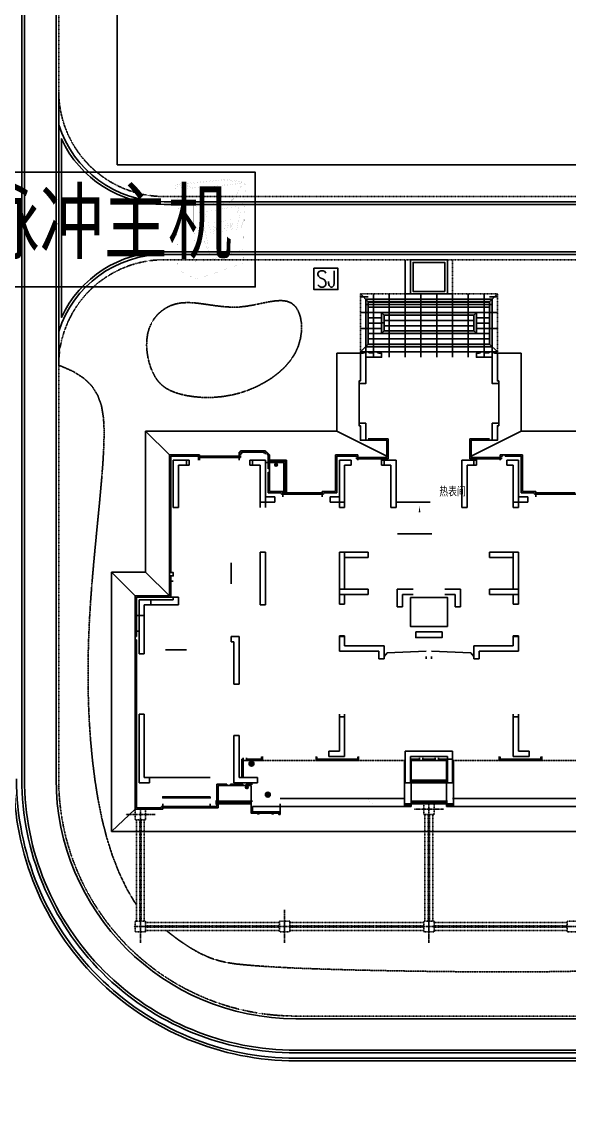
# Model space of a CAD drawing. Header units: millimetres. Extents: x -124346 to 101329, y -150859 to 114847.
# Drawn here: x -83946 to -63169, y -56495 to -15263 of the extents above; entities that cross this region are included whole.
import ezdxf

# ---------------------------------------------------------------- set-up
doc = ezdxf.new("R2010")
doc.units = ezdxf.units.MM
doc.linetypes.add('DASH', pattern=[0.35, 0.25, -0.1])
doc.linetypes.add('DOTE', pattern=[2.42, 2, -0.2, 0.02, -0.2])
for name, color, linetype in [('-2', 2, 'Continuous'), ('-4', 4, 'Continuous'), ('0-室外安防管网', 7, 'Continuous'), ('3', 3, 'Continuous'), ('arch', 251, 'Continuous'), ('arthtext', 7, 'Continuous'), ('cont', 8, 'DASH'), ('hatch', 251, 'Continuous'), ('la', 33, 'Continuous'), ('噢噢噢噢1', 1, 'Continuous'), ('室外安防管网', 7, 'Continuous'), ('电子围栏', 7, 'Continuous'), ('电子围栏HTL', 5, 'Continuous')]:
    doc.layers.add(name, color=color, linetype=linetype)
doc.styles.add('_TEL_DIM', font='SIMPLEX', dxfattribs={"width": 0.8, "height": 3.5, "bigfont": 'HZTXT'})
doc.styles.add('LU', font='tssdeng.shx', dxfattribs={"width": 0.8, "bigfont": 'tssdchn.shx'})
pattern_1 = [(127.5, (-59709134.44, -46142422.905), (-48.941323733, -1.600031296), [0, -38.608, 0, -43.18, 0, -41.275]), (97.5, (-59709134.44, -46142422.905), (-71.682510057, 44.952328314), [0, -20.828, 0, -34.798, 0, -13.335]), (57.5, (-59709134.44, -46142454.147), (-0.143718468, 79.099237024), [0, -12.7, 0, -45.72, 0, -59.69]), (47.5, (-59709134.44, -46142454.15), (-22.292932326, 76.35564525), [0, -6.35, 0, -29.972, 0, -34.29])]

# ---------------------------------------------------------------- blocks, each defined once
blk = doc.blocks.new('sjhy2')
at = {"layer": '-2', "color": 0, "linetype": 'DASH', "ltscale": 0.001, "flags": 128}
for points in [[(175, -400), (175, -4250)], [(225, -400), (225, -4250)], [(11125, -200), (11125, -4250)], [(11175, -200), (11175, -4250)], [(400, -4425), (5475, -4425)], [(400, -4475), (5475, -4475)], [(5875, -4425), (10950, -4425)], [(5875, -4475), (10950, -4475)], [(11350, -4425), (16400, -4425)], [(11350, -4475), (16400, -4475)]]:
    blk.add_lwpolyline(points, dxfattribs=at)
at = {"layer": '-4', "color": 0, "linetype": 'DASH', "ltscale": 0.001, "flags": 128}
for points in [[(10950, 200), (11350, 200), (11350, -200), (10950, -200)], [(0, 0), (400, 0), (400, -400), (0, -400)], [(0, -4250), (400, -4250), (400, -4650), (0, -4650)], [(5475, -4250), (5875, -4250), (5875, -4650), (5475, -4650)], [(10950, -4250), (11350, -4250), (11350, -4650), (10950, -4650)], [(16400, -4250), (16800, -4250), (16800, -4650), (16400, -4650)]]:
    blk.add_lwpolyline(points, close=True, dxfattribs=at)
at = {"layer": 'la', "color": 0, "linetype": 'DASH', "ltscale": 0.001, "flags": 128}
for points in [[(50, -400), (50, -4250)], [(350, -400), (350, -4250)], [(11000, -200), (11000, -4250)], [(11300, -200), (11300, -4250)], [(400, -4300), (5475, -4300)], [(5875, -4300), (10950, -4300)], [(11350, -4300), (16400, -4300)], [(400, -4600), (5475, -4600)], [(5875, -4600), (10950, -4600)], [(11350, -4600), (16400, -4600)]]:
    blk.add_lwpolyline(points, dxfattribs=at)
at = {"layer": '噢噢噢噢1', "color": 0, "linetype": 'DOTE', "ltscale": 0.3}
for p, q in [((200, -4650), (200, 50)), ((72777, -4450), (-50, -4450))]:
    blk.add_line(p, q, dxfattribs=at)
at = {"layer": '噢噢噢噢1', "color": 0, "linetype": 'DOTE', "ltscale": 0.3, "flags": 128}
for points in [[(11150, 250), (11150, -5075)], [(757, -200), (-357, -200)], [(11707, 0), (10593, 0)], [(200, -3825), (200, -5075)], [(5675, -3825), (5675, -5075)], [(11150, -3825), (11150, -5075)]]:
    blk.add_lwpolyline(points, dxfattribs=at)
blk = doc.blocks.new('$TwtSys$00000141')
for p, q in [((-94, 8), (-10, 92)), ((-94, 8), (-10, 92)), ((-87, -35), (35, 87)), ((-87, -35), (35, 87)), ((-66, -66), (66, 66)), ((-66, -66), (66, 66)), ((-32, -87), (88, 33)), ((-32, -87), (88, 33)), ((11, -92), (92, -11)), ((11, -92), (92, -11))]:
    blk.add_line(p, q)
blk.add_circle((0, 0), 94)
blk.add_circle((0, 0), 94)
blk = doc.blocks.new('A$C58407A92')
at = {"layer": 'arch'}
h = blk.add_hatch(dxfattribs=at)
h.set_pattern_fill('ANSI31', color=251, scale=5, angle=180, style=0)
h.set_pattern_definition([(45, (757937.543, 316471.66), (-5.612660076, 5.612660076), [])])
h.paths.add_polyline_path([(4899, -1282, 1), (4999, -1282, 1)])
h = blk.add_hatch(dxfattribs=at)
h.set_pattern_fill('ANSI31', color=251, scale=5, angle=180, style=0)
h.set_pattern_definition([(45, (756826.115, 304231.804), (-5.612660076, 5.612660076), [])])
h.paths.add_polyline_path([(3788, -13521, 1), (3888, -13521, 1)])
h = blk.add_hatch(dxfattribs=at)
h.set_pattern_fill('ANSI31', color=251, scale=5, angle=180, style=0)
h.set_pattern_definition([(45, (756826.412, 304231.804), (-5.612660076, 5.612660076), [])])
h.paths.add_polyline_path([(3788, -13521, 1), (3888, -13521, 1)])
at = {"layer": 'arch', "color": 251}
for p, q in [((7250, 2951), (7250, 0)), ((8150, 2950), (7250, 2951)), ((13350, 2950), (14250, 2951)), ((14250, 2951), (14250, 0)), ((0, 0), (0, -5350)), ((7250, 0), (0, 0)), ((0, 0), (900, -900)), ((14250, 0), (21500, 0)), ((9151, -950), (7250, 0)), ((9200, -300), (8450, -300)), ((9200, -1050), (9200, -300)), ((12300, -1051), (12300, -300)), ((12300, -300), (13050, -300)), ((12350, -950), (14250, 0)), ((3650, -800), (4500, -800)), ((1150, -900), (900, -900)), ((900, -900), (900, -5372)), ((1150, -900), (900, -900)), ((1150, -950), (950, -950)), ((950, -950), (950, -5372)), ((1550, -1100), (1050, -1100)), ((1050, -2900), (1050, -1100)), ((1050, -1100), (1650, -1100)), ((1050, -2900), (1050, -1100)), ((1050, -1100), (1650, -1100)), ((1050, -2900), (1050, -1100)), ((2050, -900), (1150, -900)), ((2050, -900), (1150, -900)), ((2000, -950), (1150, -950)), ((1550, -1100), (1550, -1300)), ((1650, -1100), (1650, -1300)), ((1650, -1100), (1650, -1300)), ((2000, -1100), (2000, -950)), ((2050, -950), (2050, -900)), ((3950, -1300), (3950, -1100)), ((3950, -1100), (4550, -1100)), ((3950, -1300), (3950, -1100)), ((3950, -1100), (4550, -1100)), ((4050, -1300), (4050, -1100)), ((4550, -1100), (4050, -1100)), ((4550, -2600), (4550, -1100)), ((4550, -2600), (4550, -1100)), ((4550, -2500), (4550, -1100)), ((4550, -1200), (5250, -1200)), ((4650, -921), (4650, -1435)), ((4700, -1100), (5350, -1100)), ((4700, -1150), (5300, -1150)), ((5250, -2350), (5250, -1200)), ((5300, -2350), (5300, -1150)), ((7250, -950), (7250, -2350)), ((7877, -950), (7250, -950)), ((7800, -1100), (7350, -1100)), ((7350, -1100), (7350, -2900)), ((7350, -1100), (7800, -1100)), ((7350, -1100), (7350, -2900)), ((7350, -1100), (7800, -1100)), ((7350, -2500), (7350, -1100)), ((7800, -1100), (7800, -1300)), ((7800, -1100), (7800, -1300)), ((7800, -1100), (7800, -1300)), ((8000, -950), (7977, -950)), ((8000, -1050), (9200, -1050)), ((8950, -1300), (8950, -1100)), ((8950, -1300), (8950, -1100)), ((8950, -1100), (9500, -1100)), ((9050, -1300), (9050, -1100)), ((9500, -1100), (9050, -1100)), ((9050, -1100), (9500, -1100)), ((9500, -2900), (9500, -1100)), ((9500, -2900), (9500, -1100)), ((9500, -2900), (9500, -1100)), ((12450, -1100), (12000, -1100)), ((12000, -2900), (12000, -1100)), ((12000, -1100), (12450, -1100)), ((12000, -2900), (12000, -1100)), ((12000, -1100), (12550, -1100)), ((12000, -2900), (12000, -1100)), ((13500, -1051), (12300, -1051)), ((12450, -1100), (12450, -1300)), ((12550, -1100), (12550, -1300)), ((12550, -1100), (12550, -1300)), ((13500, -950), (13544, -950)), ((13644, -950), (14250, -950)), ((13700, -1300), (13700, -1100)), ((14150, -1100), (13700, -1100)), ((13700, -1300), (13700, -1100)), ((13700, -1100), (14150, -1100)), ((13700, -1300), (13700, -1100)), ((13700, -1100), (14150, -1100)), ((14150, -1100), (14150, -2900)), ((14150, -1100), (14150, -2900)), ((14150, -2500), (14150, -1100)), ((14250, -950), (14250, -2350)), ((1550, -1300), (1250, -1300)), ((1250, -2900), (1250, -1300)), ((1250, -1300), (1650, -1300)), ((1250, -2900), (1250, -1300)), ((1250, -1300), (1650, -1300)), ((1250, -2900), (1250, -1300)), ((3950, -1300), (4350, -1300)), ((3950, -1300), (4350, -1300)), ((4350, -1300), (4050, -1300)), ((4350, -1300), (4350, -2900)), ((4350, -1300), (4350, -2900)), ((4350, -2700), (4350, -1300)), ((4650, -1563), (4650, -2350)), ((7800, -1300), (7550, -1300)), ((7550, -1300), (7550, -2900)), ((7550, -1300), (7800, -1300)), ((7550, -1300), (7550, -2900)), ((7550, -1300), (7800, -1300)), ((7550, -2700), (7550, -1300)), ((8950, -1300), (9300, -1300)), ((9300, -1300), (9050, -1300)), ((9050, -1300), (9300, -1300)), ((9300, -2900), (9300, -1300)), ((9300, -2900), (9300, -1300)), ((9300, -2900), (9300, -1300)), ((12450, -1300), (12200, -1300)), ((12200, -2900), (12200, -1300)), ((12200, -1300), (12450, -1300)), ((12200, -2900), (12200, -1300)), ((12200, -1300), (12550, -1300)), ((12200, -2900), (12200, -1300)), ((13950, -1300), (13700, -1300)), ((13700, -1300), (13950, -1300)), ((13700, -1300), (13950, -1300)), ((13950, -1300), (13950, -2900)), ((13950, -1300), (13950, -2900)), ((13950, -2700), (13950, -1300)), ((5150, -2350), (4650, -2350)), ((6750, -2400), (5150, -2400)), ((6750, -2350), (7250, -2350)), ((14750, -2350), (14250, -2350)), ((14750, -2400), (16350, -2400)), ((4350, -2700), (4900, -2700)), ((4550, -2500), (4900, -2500)), ((4550, -2600), (4550, -2900)), ((4550, -2600), (4550, -2600)), ((4550, -2900), (4550, -2600)), ((4900, -2500), (4900, -2700)), ((7000, -2700), (7000, -2500)), ((7000, -2500), (7350, -2500)), ((7000, -2700), (7550, -2700)), ((13950, -2700), (14500, -2700)), ((14150, -2500), (14500, -2500)), ((14500, -2500), (14500, -2700)), ((1250, -2900), (1050, -2900)), ((1250, -2900), (1050, -2900)), ((1250, -2900), (1050, -2900)), ((7550, -2900), (7350, -2900)), ((7550, -2900), (7350, -2900)), ((9500, -2900), (9300, -2900)), ((9500, -2900), (9300, -2900)), ((9500, -2900), (9300, -2900)), ((12200, -2900), (12000, -2900)), ((12200, -2900), (12000, -2900)), ((12200, -2900), (12000, -2900)), ((14150, -2900), (13950, -2900)), ((14150, -2900), (13950, -2900)), ((4350, -4600), (4550, -4600)), ((4350, -6600), (4350, -4600)), ((4350, -4600), (4550, -4600)), ((4350, -6600), (4350, -4600)), ((4350, -4600), (4550, -4600)), ((4350, -6600), (4350, -4600)), ((4550, -6600), (4550, -4600)), ((4550, -6600), (4550, -4600)), ((4550, -6600), (4550, -4600)), ((7350, -4600), (8450, -4600)), ((7350, -6200), (7350, -4600)), ((7350, -4600), (7550, -4600)), ((7350, -6201), (7350, -4600)), ((7550, -6001), (7550, -4600)), ((7550, -4800), (8450, -4800)), ((7550, -6000), (7550, -4800)), ((8450, -4600), (8450, -4800)), ((13050, -4800), (13050, -4600)), ((13050, -4600), (14150, -4600)), ((13050, -4800), (13950, -4800)), ((13950, -4600), (14150, -4600)), ((13950, -6001), (13950, -4600)), ((13950, -6000), (13950, -4800)), ((14150, -6200), (14150, -4600)), ((14150, -6201), (14150, -4600)), ((0, -5350), (-1300, -5350)), ((-1300, -5350), (-1300, -15200)), ((-400, -6250), (-1300, -5350)), ((0, -5350), (900, -6250)), ((900, -5499), (900, -6250)), ((950, -5499), (950, -6300)), ((7350, -6000), (7350, -6575)), ((8450, -6000), (7350, -6000)), ((7550, -6000), (8450, -6000)), ((7550, -6001), (8350, -6000)), ((8350, -6000), (8450, -6000)), ((8450, -6000), (8450, -6200)), ((8450, -6000), (8450, -6200)), ((8450, -6000), (8450, -6200)), ((10150, -6000), (9550, -6000)), ((9550, -6000), (9550, -6675)), ((11950, -6000), (11350, -6000)), ((11950, -6000), (11950, -6675)), ((13050, -6200), (13050, -6000)), ((14150, -6000), (13050, -6000)), ((13050, -6200), (13050, -6000)), ((13950, -6000), (13050, -6000)), ((13050, -6200), (13050, -6000)), ((13050, -6000), (13150, -6000)), ((13150, -6000), (13950, -6001)), ((14150, -6000), (14150, -6575)), ((950, -6300), (-350, -6300)), ((-350, -6300), (-350, -7800)), ((-250, -8450), (-250, -6400)), ((200, -6400), (-250, -6400)), ((-250, -6400), (1050, -6400)), ((-250, -7000), (-250, -6400)), ((-250, -6400), (1050, -6400)), ((-250, -7000), (-250, -6400)), ((200, -6400), (200, -6600)), ((1050, -6300), (1250, -6300)), ((1050, -6400), (1050, -6300)), ((1050, -6300), (1250, -6300)), ((1050, -6400), (1050, -6300)), ((1250, -6600), (1250, -6300)), ((1250, -6600), (1250, -6300)), ((7350, -6200), (8450, -6200)), ((7350, -6201), (8450, -6200)), ((7550, -6575), (7350, -6575)), ((7550, -6200), (7550, -6575)), ((8450, -6200), (7550, -6200)), ((10150, -6200), (9750, -6200)), ((9750, -6200), (9750, -6675)), ((11750, -6200), (11350, -6200)), ((11750, -6200), (11750, -6675)), ((13950, -6200), (13050, -6200)), ((14150, -6200), (13050, -6200)), ((13050, -6200), (13150, -6200)), ((13150, -6200), (14150, -6201)), ((13950, -6200), (13950, -6575)), ((14150, -6575), (13950, -6575)), ((-50, -7000), (-250, -7000)), ((-50, -7000), (-250, -7000)), ((-50, -8450), (-50, -6600)), ((200, -6600), (-50, -6600)), ((-50, -6600), (1250, -6600)), ((-50, -7000), (-50, -6600)), ((-50, -6600), (1250, -6600)), ((-50, -7000), (-50, -6600)), ((4550, -6600), (4350, -6600)), ((4550, -6600), (4350, -6600)), ((4550, -6600), (4350, -6600)), ((9750, -6675), (9550, -6675)), ((11950, -6675), (11750, -6675)), ((3250, -8000), (3250, -7800)), ((3550, -7800), (3250, -7800)), ((3250, -8000), (3250, -7800)), ((3250, -7800), (3550, -7800)), ((3250, -8000), (3250, -7800)), ((3250, -7800), (3550, -7800)), ((3550, -7800), (3550, -9600)), ((3550, -7800), (3550, -9600)), ((3550, -7800), (3550, -9600)), ((7350, -7775), (7550, -7775)), ((7350, -7775), (7350, -8350)), ((7350, -7775), (7550, -7775)), ((7350, -8350), (7350, -7775)), ((7350, -7800), (7550, -7800)), ((7350, -8350), (7350, -7800)), ((7550, -7775), (7550, -8150)), ((7550, -8150), (7550, -7775)), ((7550, -8150), (7550, -7800)), ((13950, -7775), (14150, -7775)), ((13950, -7775), (13950, -8150)), ((13950, -7775), (14150, -7775)), ((13950, -8150), (13950, -7775)), ((13950, -7800), (14150, -7800)), ((13950, -8150), (13950, -7800)), ((14150, -7775), (14150, -8350)), ((14150, -8350), (14150, -7775)), ((14150, -8350), (14150, -7800)), ((-350, -7928), (-350, -14300)), ((3350, -8000), (3250, -8000)), ((3250, -8000), (3350, -8000)), ((3250, -8000), (3350, -8000)), ((3350, -8000), (3350, -9600)), ((3350, -8000), (3350, -9600)), ((3350, -8000), (3350, -9600)), ((7550, -8150), (9050, -8150)), ((7550, -8150), (9050, -8150)), ((7550, -8150), (9050, -8150)), ((9050, -8150), (9050, -8650)), ((9050, -8650), (9050, -8150)), ((9050, -8650), (9050, -8150)), ((12450, -8150), (13950, -8150)), ((12450, -8150), (12450, -8650)), ((12450, -8150), (13950, -8150)), ((12450, -8650), (12450, -8150)), ((12450, -8150), (13950, -8150)), ((12450, -8650), (12450, -8150)), ((-50, -8450), (-250, -8450)), ((7350, -8350), (8850, -8350)), ((7350, -8350), (8850, -8350)), ((7350, -8350), (8850, -8350)), ((8850, -8350), (8850, -8650)), ((8850, -8650), (8850, -8350)), ((8850, -8650), (8850, -8350)), ((9050, -8650), (8850, -8650)), ((9050, -8650), (8850, -8650)), ((12650, -8650), (12450, -8650)), ((12650, -8650), (12450, -8650)), ((12650, -8650), (12450, -8650)), ((12650, -8350), (14150, -8350)), ((12650, -8350), (12650, -8650)), ((12650, -8350), (14150, -8350)), ((12650, -8650), (12650, -8350)), ((12650, -8350), (14150, -8350)), ((12650, -8650), (12650, -8350)), ((3550, -9600), (3350, -9600)), ((3550, -9600), (3350, -9600)), ((3550, -9600), (3350, -9600)), ((-250, -10750), (-50, -10750)), ((-250, -13350), (-250, -10750)), ((-250, -10750), (-50, -10750)), ((-250, -13350), (-250, -10750)), ((-250, -10750), (-50, -10750)), ((-250, -13350), (-250, -10750)), ((-50, -13150), (-50, -10750)), ((-50, -13150), (-50, -10750)), ((-50, -13150), (-50, -10750)), ((7350, -12150), (7350, -10750)), ((7350, -10850), (7550, -10850)), ((7350, -12150), (7350, -10850)), ((7350, -10850), (7550, -10850)), ((7350, -12150), (7350, -10850)), ((7550, -12350), (7550, -10750)), ((7550, -12350), (7550, -10850)), ((7550, -12350), (7550, -10850)), ((13950, -12350), (13950, -10750)), ((13950, -10850), (14150, -10850)), ((13950, -12350), (13950, -10850)), ((13950, -10850), (14150, -10850)), ((13950, -12350), (13950, -10850)), ((14150, -12150), (14150, -10750)), ((14150, -12150), (14150, -10850)), ((14150, -12150), (14150, -10850)), ((3350, -11550), (3550, -11550)), ((3350, -13350), (3350, -11550)), ((3350, -11550), (3550, -11550)), ((3350, -12250), (3350, -11550)), ((3350, -11550), (3550, -11550)), ((3350, -12250), (3350, -11550)), ((3550, -13150), (3550, -11550)), ((3550, -13150), (3550, -11550)), ((3550, -13150), (3550, -11550)), ((3350, -13350), (3350, -12250)), ((3350, -13350), (3350, -12250)), ((6950, -12350), (6950, -12150)), ((7350, -12150), (6950, -12150)), ((6950, -12350), (6950, -12150)), ((6950, -12150), (7350, -12150)), ((6950, -12350), (6950, -12150)), ((6950, -12150), (7350, -12150)), ((7550, -12350), (6950, -12350)), ((6950, -12350), (7550, -12350)), ((6950, -12350), (7550, -12350)), ((11650, -12150), (9850, -12150)), ((9850, -12150), (9850, -13350)), ((11650, -12150), (9850, -12150)), ((9850, -13350), (9850, -12150)), ((11650, -12150), (9850, -12150)), ((9850, -13350), (9850, -12150)), ((11450, -12350), (10050, -12350)), ((10050, -12350), (10050, -13350)), ((11450, -12350), (10050, -12350)), ((10050, -13350), (10050, -12350)), ((11450, -12350), (10050, -12350)), ((10050, -13350), (10050, -12350)), ((11450, -12350), (11450, -13350)), ((11450, -13350), (11450, -12350)), ((11450, -13350), (11450, -12350)), ((11650, -12150), (11650, -13350)), ((11650, -13350), (11650, -12150)), ((11650, -13350), (11650, -12150)), ((14550, -12350), (13950, -12350)), ((13950, -12350), (14550, -12350)), ((13950, -12350), (14550, -12350)), ((14550, -12150), (14150, -12150)), ((14150, -12150), (14550, -12150)), ((14150, -12150), (14550, -12150)), ((14550, -12150), (14550, -12350)), ((14550, -12150), (14550, -12350)), ((14550, -12150), (14550, -12350)), ((3650, -12450), (3700, -12450)), ((3650, -13150), (3650, -12450)), ((3828, -12450), (4400, -12450)), ((6500, -12450), (8050, -12450)), ((10050, -12450), (10386, -12450)), ((10514, -12450), (10986, -12450)), ((11114, -12450), (11600, -12450)), ((15000, -12450), (13450, -12450)), ((150, -13150), (-50, -13150)), ((-50, -13150), (150, -13150)), ((-50, -13150), (150, -13150)), ((150, -13150), (150, -13350)), ((150, -13150), (150, -13350)), ((150, -13150), (2450, -13150)), ((150, -13150), (150, -13350)), ((4250, -13150), (3550, -13150)), ((3550, -13150), (4250, -13150)), ((3550, -13150), (4250, -13150)), ((4250, -13150), (4250, -13350)), ((4250, -13150), (4250, -13350)), ((4250, -13150), (4250, -13350)), ((150, -13350), (-250, -13350)), ((-250, -13350), (150, -13350)), ((-250, -13350), (150, -13350)), ((2700, -14250), (2700, -13400)), ((2700, -13400), (3086, -13400)), ((3214, -13400), (3686, -13400)), ((4250, -13350), (3350, -13350)), ((3350, -13350), (4250, -13350)), ((3350, -13350), (4250, -13350)), ((3814, -13400), (4050, -13400)), ((10050, -13350), (9850, -13350)), ((10050, -13350), (9850, -13350)), ((10050, -13350), (9850, -13350)), ((10050, -13250), (11450, -13250)), ((11450, -13250), (10050, -13250)), ((10050, -13300), (11450, -13300)), ((11450, -13300), (10050, -13300)), ((10050, -13350), (11450, -13350)), ((11450, -13350), (10050, -13350)), ((11650, -13350), (11450, -13350)), ((11650, -13350), (11450, -13350)), ((11650, -13350), (11450, -13350)), ((9850, -13950), (5100, -13950)), ((8400, -13950), (8400, -13950)), ((8450, -14000), (8450, -14000)), ((11650, -13950), (16400, -13950)), ((-400, -14350), (-1300, -15200)), ((600, -14300), (-350, -14300)), ((2700, -14250), (600, -14250)), ((2650, -14050), (4050, -14050)), ((2650, -14100), (4000, -14100)), ((2650, -14150), (4000, -14150)), ((9850, -14250), (5100, -14250)), ((8500, -14050), (8500, -14050)), ((8600, -14150), (8600, -14150)), ((10050, -14050), (11450, -14050)), ((11450, -14050), (10050, -14050)), ((11450, -14050), (10050, -14050)), ((10050, -14100), (11450, -14100)), ((11450, -14100), (10050, -14100)), ((10050, -14150), (11450, -14150)), ((11450, -14150), (10050, -14150)), ((11650, -14250), (16400, -14250)), ((-1300, -15200), (25450, -15200))]:
    blk.add_line(p, q, dxfattribs=at)
at = {"layer": 'arch', "color": 251, "ltscale": 0.5}
for p, q in [((9150, -350), (8348, -350)), ((9150, -1000), (9150, -350)), ((12350, -1001), (12350, -350)), ((12350, -350), (13153, -350)), ((3550, -950), (3550, -800)), ((3600, -800), (3550, -800)), ((3600, -750), (4550, -750)), ((3600, -800), (3600, -750)), ((4550, -750), (4550, -800)), ((4550, -800), (4600, -800)), ((4600, -800), (4700, -900)), ((900, -900), (900, -5372)), ((2000, -950), (2000, -1000)), ((2000, -1000), (3600, -1000)), ((3550, -950), (2050, -950)), ((2050, -1100), (2050, -950)), ((3550, -1100), (3550, -950)), ((4700, -900), (4700, -2300)), ((7200, -900), (7200, -2300)), ((8050, -900), (7200, -900)), ((8050, -1000), (8050, -900)), ((8050, -1000), (8050, -1000)), ((8050, -1000), (9150, -1000)), ((8050, -1100), (8050, -1000)), ((8950, -1100), (8950, -1000)), ((13450, -1001), (12350, -1001)), ((12550, -1100), (12550, -1001)), ((13450, -900), (14300, -900)), ((13450, -1000), (13450, -900)), ((13450, -1000), (13450, -1000)), ((13450, -1100), (13450, -1000)), ((13544, -960), (13544, -900)), ((13644, -960), (13644, -900)), ((14300, -900), (14300, -2300)), ((4660, -1435), (4700, -1435)), ((4660, -1563), (4700, -1563)), ((5200, -2300), (4700, -2300)), ((5200, -2350), (5200, -2300)), ((6700, -2350), (5200, -2350)), ((5200, -2500), (5200, -2350)), ((6700, -2350), (6700, -2300)), ((6700, -2300), (7200, -2300)), ((6700, -2500), (6700, -2350)), ((14800, -2300), (14300, -2300)), ((14800, -2350), (14800, -2300)), ((14800, -2350), (16300, -2350)), ((14800, -2500), (14800, -2350)), ((10800, -2700), (9500, -2700)), ((10860, -3900), (9560, -3900)), ((990, -5372), (900, -5372)), ((900, -5372), (900, -5499)), ((900, -5499), (900, -6250)), ((990, -5500), (900, -5500)), ((1050, -5700), (900, -5700)), ((900, -6250), (-400, -6250)), ((-400, -6250), (-400, -14350)), ((1050, -6300), (950, -6300)), ((-250, -7000), (-400, -7000)), ((-250, -7600), (-400, -7600)), ((9050, -8550), (9160, -8412)), ((9160, -8412), (10650, -8350)), ((10650, -8550), (10650, -8650)), ((12340, -8412), (10850, -8350)), ((10850, -8550), (10850, -8650)), ((12450, -8550), (12340, -8412)), ((4430, -12350), (4430, -12500)), ((6470, -12350), (6470, -12500)), ((8080, -12350), (8080, -12500)), ((13420, -12350), (13420, -12500)), ((15030, -12350), (15030, -12500)), ((3700, -12405), (3700, -12527)), ((3700, -12500), (4430, -12500)), ((3700, -13150), (3700, -12500)), ((3828, -12405), (3828, -12500)), ((6470, -12500), (8080, -12500)), ((9820, -12500), (9820, -14250)), ((10080, -12500), (11420, -12500)), ((10080, -12500), (10080, -14250)), ((10386, -12397), (10386, -12500)), ((10514, -12397), (10514, -12500)), ((10986, -12397), (10986, -12500)), ((11114, -12397), (11114, -12500)), ((11420, -12500), (11420, -14250)), ((11680, -12500), (11680, -14250)), ((15030, -12500), (13420, -12500)), ((2750, -14300), (2750, -13450)), ((2750, -13450), (4000, -13450)), ((2750, -14300), (2750, -13450)), ((2750, -13450), (4000, -13450)), ((3086, -13397), (3086, -13450)), ((3214, -13397), (3214, -13450)), ((3686, -13400), (3686, -13450)), ((3814, -13400), (3814, -13450)), ((4000, -13450), (4000, -14250)), ((4000, -13450), (4000, -14250)), ((650, -14350), (-400, -14350)), ((650, -14150), (650, -14300)), ((650, -14300), (650, -14350)), ((650, -14300), (2750, -14300)), ((650, -14300), (650, -14350)), ((650, -14300), (2750, -14300)), ((2450, -14150), (2450, -14300)), ((10080, -14250), (9820, -14250)), ((11680, -14250), (11420, -14250)), ((4050, -14450), (5100, -14450))]:
    blk.add_line(p, q, dxfattribs=at)
at = {"layer": 'arch', "color": 251, "linetype": 'DASH'}
for p, q in [((3600, -800), (3600, -750)), ((3650, -850), (3650, -800)), ((4500, -800), (4500, -850)), ((1150, -950), (950, -950)), ((2000, -1000), (2000, -950)), ((3600, -1000), (2000, -1000)), ((3600, -1000), (3600, -850)), ((3650, -850), (3600, -850)), ((4500, -850), (4579, -850)), ((4579, -850), (4650, -921)), ((8000, -1050), (8000, -950)), ((13500, -1051), (13500, -950)), ((5150, -2400), (5150, -2350)), ((6750, -2400), (6750, -2350)), ((14750, -2400), (14750, -2350)), ((4400, -12350), (4400, -12450)), ((6500, -12350), (6500, -12450)), ((8050, -12350), (8050, -12450)), ((13450, -12350), (13450, -12450)), ((15000, -12350), (15000, -12450)), ((4430, -12500), (6470, -12500)), ((8080, -12500), (9850, -12500)), ((13420, -12500), (11650, -12500)), ((17070, -12500), (15030, -12500)), ((2700, -14250), (2700, -13400)), ((2700, -13400), (3086, -13400)), ((3214, -13400), (3686, -13400)), ((3814, -13400), (4050, -13400)), ((2700, -14250), (600, -14250)), ((600, -14300), (600, -14250)), ((600, -14300), (600, -14250))]:
    blk.add_line(p, q, dxfattribs=at)
at = {"layer": 'arch', "color": 251, "ltscale": 3}
for p, q in [((3250, -5000), (3250, -5800)), ((750, -8300), (1550, -8300))]:
    blk.add_line(p, q, dxfattribs=at)
at = {"layer": 'arch', "color": 251}
for points in [[(13150, 2800), (13150, 4800), (8350, 4800), (8350, 2800)], [(8100, 300), (8100, 1800)], [(13400, 300), (13400, 1800)], [(5350, -2350), (5350, -1100)], [(2450, -13880), (2450, -13920), (650, -13920), (650, -13880), (2450, -13880)], [(5100, -14150), (5100, -14550), (5050, -14550), (5050, -14500), (4850, -14500), (4850, -14530), (4800, -14530), (4800, -14500), (4300, -14500), (4300, -14530), (4250, -14530), (4250, -14500), (4000, -14500), (4000, -14050), (4000, -14050)]]:
    blk.add_lwpolyline(points, dxfattribs=at)
for points in [[(8150, 2800), (8150, 2950), (8250, 2950), (8250, 2970), (8300, 2970), (8300, 3000), (8470, 3000), (8470, 2970), (8630, 2970), (8630, 3000), (8800, 3000), (8800, 2970), (8850, 2970), (8850, 2950), (8950, 2950), (8950, 2800), (8350, 2800), (8350, 1800), (8150, 1800), (8100, 1800), (8100, 1900), (8150, 1900)], [(13350, 2800), (13350, 2950), (13250, 2950), (13250, 2970), (13200, 2970), (13200, 3000), (13030, 3000), (13030, 2970), (12870, 2970), (12870, 3000), (12700, 3000), (12700, 2970), (12650, 2970), (12650, 2950), (12550, 2950), (12550, 2800), (13150, 2800), (13150, 1800), (13350, 1800), (13400, 1800), (13400, 1900), (13350, 1900)], [(8350, 300), (8150, 300), (8100, 300), (8100, 200), (8150, 200), (8150, -350), (8350, -350)], [(13150, 300), (13350, 300), (13400, 300), (13400, 200), (13350, 200), (13350, -350), (13150, -350)], [(10050, -6312), (11450, -6312), (11450, -7412), (10050, -7412)], [(10250, -7625), (11250, -7625), (11250, -7837), (10250, -7837)]]:
    blk.add_lwpolyline(points, close=True, dxfattribs=at)
at = {"layer": 'arch', "color": 251, "linetype": 'DASH'}
blk.add_lwpolyline([(2000, -950), (1150, -950)], dxfattribs=at)
at = {"layer": 'arch', "color": 251, "ltscale": 0.5}
for points in [[(7877, -960), (7977, -960), (7977, -900), (7877, -900)], [(4050, -14250), (5100, -14250), (5100, -14450), (4050, -14450)], [(10050, -14150), (9850, -14150), (9850, -14200), (10050, -14200)], [(11650, -14150), (11450, -14150), (11450, -14200), (11650, -14200)]]:
    blk.add_lwpolyline(points, close=True, dxfattribs=at)
for points in [[(900, -5499), (1050, -5499), (1050, -5372), (900, -5372)], [(-350, -7800), (-400, -7800), (-400, -7928), (-350, -7928)]]:
    blk.add_lwpolyline(points, dxfattribs=at)
at = {"layer": 'arch', "color": 251}
for centre in [(4949, -1282), (3838, -13521), (3838, -13521)]:
    blk.add_circle(centre, 50, dxfattribs=at)
at = {"layer": 'arthtext', "color": 251}
blk.add_lwpolyline([(10393, -3853, 0, 0, 0), (10393, -2845, 0, 64, 0), (10393, -3085, 0, 0, 0)], format="xyseb", dxfattribs=at)
at = {"layer": 'arch', "color": 251, "rotation": 6.007264608632667e-05}
blk.add_blockref('$TwtSys$00000141', (4017, -12623), dxfattribs=at)
at = {"layer": 'arch', "color": 251}
blk.add_blockref('$TwtSys$00000141', (4637, -13801), dxfattribs=at)
blk.add_blockref('$TwtSys$00000141', (4637, -13801), dxfattribs=at)
at = {"layer": 'arthtext', "color": 251, "style": 'LU', "width": 0.8}
blk.add_text('热表间', height=320, dxfattribs=at).set_placement((11146, -2478))
blk = doc.blocks.new('A$C71683DDF')
at = {"layer": 'hatch', "ltscale": 0.001}
h = blk.add_hatch(dxfattribs=at)
h.set_pattern_fill('_USER', color=0, scale=600, pattern_type=0)
h.set_pattern_definition([(0, (300, -1100), (0, 600), [])])
h.paths.add_polyline_path([(0, 0), (300, 0), (300, -1900), (0, -1900)])
h = blk.add_hatch(dxfattribs=at)
h.set_pattern_fill('_USER', color=0, scale=600, angle=90, pattern_type=0)
h.set_pattern_definition([(90, (2599.86, -100), (-600, 4e-14), [])])
h.paths.add_polyline_path([(200, 0), (5000, 0), (5000, -300), (200, -300)])
h = blk.add_hatch(dxfattribs=at)
h.set_pattern_fill('_USER', color=0, scale=600, pattern_type=0)
h.set_pattern_definition([(0, (5199.7, -1100), (0, 600), [])])
h.paths.add_polyline_path([(4900, 0), (5200, 0), (5200, -1900), (4900, -1900)])
h = blk.add_hatch(dxfattribs=at)
h.set_pattern_fill('AR-SAND', color=0, scale=20, angle=90)
h.set_pattern_definition(pattern_1)
h.paths.add_polyline_path([(200, -2000), (5000, -2000), (5000, -200), (200, -200)])
h.paths.add_polyline_path([(300, -1900), (4900, -1900), (4900, -300), (300, -300)], flags=16)
h = blk.add_hatch(dxfattribs=at)
h.set_pattern_fill('600-200', color=0, pattern_type=2)
h.set_pattern_definition([(90, (2599.86, -1900), (-600, 4e-14), []), (0, (2599.86, -1900.03), (0, 200), [])])
h.paths.add_polyline_path([(300, -1900), (4900, -1900), (4900, -300), (300, -300)])
h.paths.add_polyline_path([(4400, -700), (4400, -1500), (800, -1500), (800, -700)], flags=16)
h = blk.add_hatch(dxfattribs=at)
h.set_pattern_fill('AR-SAND', color=0, scale=20, angle=90)
h.set_pattern_definition(pattern_1)
h.paths.add_polyline_path([(800, -1500), (4400, -1500), (4400, -700), (800, -700)])
h.paths.add_polyline_path([(900, -1400), (4300, -1400), (4300, -800), (900, -800)], flags=16)
h = blk.add_hatch(dxfattribs=at)
h.set_pattern_fill('_USER', color=0, scale=600, angle=90, pattern_type=0)
h.set_pattern_definition([(90, (2599.86, -800), (-600, 4e-14), [])])
h.paths.add_polyline_path([(800, -700), (4400, -700), (4400, -800), (800, -800)])
h = blk.add_hatch(dxfattribs=at)
h.set_pattern_fill('600-200', color=0, pattern_type=2)
h.set_pattern_definition([(90, (3799.86, -1400), (-600, 4e-14), []), (0, (3799.86, -1400.03), (0, 200), [])])
h.paths.add_polyline_path([(900, -1400), (4300, -1400), (4300, -800), (900, -800)])
h = blk.add_hatch(dxfattribs=at)
h.set_pattern_fill('_USER', color=0, scale=600, angle=90, pattern_type=0)
h.set_pattern_definition([(90, (2599.86, -1500), (-600, 4e-14), [])])
h.paths.add_polyline_path([(800, -1400), (4400, -1400), (4400, -1500), (800, -1500)])
h = blk.add_hatch(dxfattribs=at)
h.set_pattern_fill('_USER', color=0, scale=600, angle=90, pattern_type=0)
h.set_pattern_definition([(90, (2599.86, -2000), (-600, 4e-14), [])])
h.paths.add_polyline_path([(200, -1900), (5000, -1900), (5000, -2400), (200, -2400)])
at = {"layer": '-2', "color": 0, "linetype": 'DASH', "ltscale": 0.001}
for p, q in [((5200, 0), (0, 0)), ((0, 0), (0, -2250)), ((5200, -2250), (5200, 0)), ((0, -2200), (0, -2200)), ((0, -2200), (0, -2200)), ((5200, -2200), (5200, -2200)), ((5200, -2200), (5200, -2200))]:
    blk.add_line(p, q, dxfattribs=at)
at = {"layer": 'hatch', "color": 0, "ltscale": 0.001}
blk.add_line((0, -2200), (5200, -2200), dxfattribs=at)
at = {"layer": 'hatch', "color": 0, "ltscale": 0.001, "flags": 128}
for points in [[(4900, -300), (5200, 0)], [(300, -300), (0, 0)], [(900, -800), (800, -700)], [(4300, -800), (4400, -700)], [(800, -1100), (900, -1100)], [(900, -1400), (800, -1500)], [(4300, -1400), (4400, -1500)], [(300, -1900), (0, -2200)], [(4900, -1900), (5200, -2200)]]:
    blk.add_lwpolyline(points, dxfattribs=at)
at = {"layer": 'la', "color": 0}
for points in [[(200, -2000), (5000, -2000), (5000, -200), (200, -200)], [(300, -1900), (4900, -1900), (4900, -300), (300, -300)], [(800, -1500), (4400, -1500), (4400, -700), (800, -700)], [(900, -1400), (4300, -1400), (4300, -800), (900, -800)]]:
    blk.add_lwpolyline(points, close=True, dxfattribs=at)
blk = doc.blocks.new('人井')
at = {"color": 1, "ltscale": 0.001}
blk.add_lwpolyline([(-157, 104), (98, 104), (98, -124), (-157, -124)], close=True, dxfattribs=at)
at = {"layer": '0-室外安防管网', "color": 4, "style": '_TEL_DIM', "width": 0.8}
blk.add_text('SJ', height=175, dxfattribs=at).set_placement((-133, -98))
blk = doc.blocks.new('A$C17E36CCC')
at = {"layer": '电子围栏HTL', "const_width": 10}
for points in [[(658, 25646), (363, 25522), (192, 25272), (192, 25075), (85, 25048), (6, 24476), (144, 24476), (117, 22185), (257, 22060), (423, 21911), (589, 21841), (757, 21683), (886, 21488), (931, 21214), (1195, 14588), (1122, 14306), (813, 14125), (397, 14125), (796, 2688), (905, 2520), (1059, 2398), (1211, 2278), (4498, 565), (5444, 55), (5645, 5), (5900, 37), (6236, 80), (6434, 163), (18094, 4183), (18330, 4357), (18482, 4578), (18611, 4765), (18518, 7994), (18695, 17080), (18979, 21568), (18983, 22892), (19125, 25527), (18968, 25961), (18755, 26185), (18453, 26308), (13284, 27013), (11619, 26768), (658, 25646)], [(192, 25075), (5036, 24318)], [(511, 25584), (5337, 24625)], [(6585, 24718), (5876, 24707), (5337, 24625), (5036, 24318), (5036, 24003), (5066, 20973), (5066, 14279), (5544, 4311), (5544, 55)], [(6993, 24636), (6986, 24470), (7157, 24373), (17441, 25716), (17721, 25818)], [(18007, 26128), (18755, 26185)], [(18077, 25837), (19099, 25961)], [(18077, 25623), (19125, 25527)]]:
    blk.add_lwpolyline(points, dxfattribs=at)
at = {"layer": '电子围栏HTL', "color": 9, "const_width": 10}
for points in [[(6585, 24718), (7538, 22966), (9369, 20990), (10461, 20325), (12273, 19974), (13669, 20033), (14665, 20554), (15892, 21791), (16459, 22473), (17431, 24205), (17985, 25380), (18077, 25623), (18077, 26052), (17938, 26203), (17461, 26226), (13086, 26778), (2279, 25591), (6585, 24718)], [(6585, 24718), (6993, 24636), (17445, 25980), (17662, 25907), (17780, 25730), (17780, 25628), (17780, 25459), (17985, 25380)], [(17985, 25380), (16787, 23399), (16514, 22948), (15492, 21768), (14558, 21013), (13352, 20458), (11825, 20309), (10734, 20569), (9774, 21078), (9369, 20990)], [(5066, 20973), (6028, 19267), (7083, 17094), (7691, 14634), (8416, 11700), (9010, 8702), (9240, 6619)], [(18981, 22230), (18276, 20339), (17773, 18832), (17413, 17174), (17056, 15527), (16472, 12027), (16472, 9702), (17248, 12060), (17702, 13437), (18682, 16415)], [(8578, 18207), (8332, 18112), (8205, 17826), (8292, 17509), (9695, 12557), (9819, 12387), (10044, 12337), (10324, 12367), (15559, 13579), (15688, 13609), (15788, 13709), (15892, 13814), (15935, 13978), (15935, 14192), (17168, 19106), (17158, 19389), (17083, 19555), (16906, 19651), (16623, 19671), (16133, 19591), (8578, 18207)], [(13368, 14722), (13378, 14523), (15616, 15065), (15616, 15229), (13368, 14722)], [(13368, 14312), (13378, 14112), (15616, 14654), (15616, 14818), (13368, 14312)], [(5066, 14279), (5635, 14279), (6033, 13617), (6743, 12435), (7527, 10891), (8187, 9590), (8741, 7976), (9240, 6619)], [(10304, 14074), (10314, 13874), (12552, 14416), (12552, 14580), (10304, 14074)], [(10304, 13572), (10314, 13373), (12552, 13915), (12552, 14079), (10304, 13572)], [(10304, 13124), (10314, 12925), (12552, 13467), (12552, 13631), (10304, 13124)], [(13440, 13860), (13450, 13660), (15688, 14202), (15688, 14366), (13440, 13860)], [(4498, 565), (4512, 4463), (4594, 4588), (4695, 4588), (4900, 4435), (5182, 4330), (5474, 4330), (5699, 4321), (11374, 5787), (18519, 7967)]]:
    blk.add_lwpolyline(points, dxfattribs=at)
at = {"layer": '电子围栏HTL', "color": 8, "const_width": 10}
blk.add_lwpolyline([(10608, 17792), (10595, 15165), (15035, 16023), (15035, 18533), (10608, 17792)], dxfattribs=at)

msp = doc.modelspace()

# ---------------------------------------------------------------- linework, layer by layer
at = {"layer": '-2', "color": 251, "linetype": 'DASH', "ltscale": 0.001}
for p, q in [((-82543, -28295), (-82543, -43995)), ((-73543, -52995), (-56580, -52995)), ((-73543, -54395), (-56580, -54395))]:
    msp.add_line(p, q, dxfattribs=at)
at = {"layer": '-2', "color": 251, "linetype": 'DASH', "ltscale": 0.001, "flags": 128}
msp.add_lwpolyline([(-13959, -18895), (-28759, -18895), (-28759, -21895), (-78543, -21895, -0.414214), (-82543, -17895), (-82543, 55105)], format="xyb", dxfattribs=at)
at = {"layer": '-2', "color": 251, "linetype": 'DASH', "ltscale": 0.001}
msp.add_lwpolyline([(-13959, -21295), (-26359, -21295), (-26359, -24295), (-78543, -24295, 0.414214), (-82543, -28295)], format="xyb", dxfattribs=at)
at = {"layer": '-2', "color": 251, "linetype": 'DASH', "ltscale": 0.001, "flags": 128}
for points in [[(-69394, -25595), (-69394, -24295)], [(-67594, -25595), (-67594, -24295)]]:
    msp.add_lwpolyline(points, dxfattribs=at)
at = {"layer": '-2', "color": 251, "linetype": 'DASH', "ltscale": 0.001}
msp.add_lwpolyline([(-69394, -25595), (-67594, -25595), (-67594, -24295), (-69394, -24295)], close=True, dxfattribs=at)
msp.add_arc((-73543, -43995), 9000, 180, 270, dxfattribs=at)
at = {"layer": '3', "color": 251}
msp.add_lwpolyline([(-80330, -20695), (-80330, -12695), (-60330, -12695), (-60330, -20695)], close=True, dxfattribs=at)
at = {"layer": 'cont', "color": 251, "linetype": 'DASH', "flags": 128}
msp.add_lwpolyline([(-78982, -28556), (-78901, -28716), (-78809, -28857), (-78704, -28981), (-78584, -29090), (-78447, -29185), (-78292, -29266), (-78116, -29337), (-77918, -29397), (-77696, -29448), (-77452, -29487), (-77190, -29514), (-76911, -29524), (-76619, -29515), (-76316, -29486), (-76005, -29434), (-75688, -29356), (-75370, -29251), (-75055, -29120), (-74749, -28962), (-74459, -28781), (-74190, -28578), (-73949, -28353), (-73741, -28108), (-73572, -27845), (-73448, -27566), (-73367, -27279), (-73328, -26994), (-73329, -26722), (-73370, -26470), (-73448, -26250), (-73561, -26070), (-73709, -25941), (-73888, -25868), (-74096, -25843), (-74327, -25856), (-74579, -25896), (-74847, -25950), (-75126, -26008), (-75413, -26058), (-75703, -26090), (-75993, -26094), (-76280, -26076), (-76563, -26044), (-76841, -26004), (-77111, -25965), (-77372, -25934), (-77622, -25920), (-77859, -25929), (-78083, -25967), (-78290, -26035), (-78481, -26130), (-78652, -26248), (-78803, -26389), (-78932, -26548), (-79037, -26725), (-79117, -26917), (-79170, -27121), (-79200, -27333), (-79206, -27549), (-79193, -27766), (-79162, -27979), (-79115, -28184), (-79054, -28378)], close=True, dxfattribs=at)
for points in [[(-79594, -48790), (-79948, -48190), (-80252, -47556), (-80510, -46894), (-80726, -46208), (-80905, -45502), (-81050, -44780), (-81167, -44047), (-81259, -43307), (-81331, -42564), (-81382, -41817), (-81415, -41066), (-81431, -40310), (-81429, -39548), (-81411, -38779), (-81378, -38002), (-81330, -37217), (-81269, -36424), (-81199, -35631), (-81124, -34845), (-81049, -34076), (-80977, -33333), (-80914, -32624), (-80863, -31959), (-80829, -31345), (-80818, -30789), (-80843, -30290), (-80918, -29845), (-81057, -29450), (-81275, -29101), (-81585, -28794), (-82003, -28527), (-82543, -28295)], [(-45601, -55969), (-45732, -55391), (-46000, -54896), (-46383, -54474), (-46859, -54112), (-47406, -53801), (-48001, -53529), (-48624, -53284), (-49252, -53056), (-49867, -52836), (-50473, -52623), (-51075, -52420), (-51679, -52229), (-52294, -52052), (-52925, -51890), (-53579, -51747), (-54263, -51624), (-54981, -51522), (-55723, -51441), (-56481, -51378), (-57241, -51330), (-57994, -51297), (-58729, -51275), (-59435, -51264), (-60100, -51259), (-60718, -51260), (-61299, -51266), (-61859, -51274), (-62413, -51285), (-62974, -51296), (-63559, -51306), (-64182, -51315), (-64858, -51320), (-65596, -51322), (-66386, -51320), (-67211, -51314), (-68054, -51306), (-68900, -51294), (-69731, -51281), (-70532, -51265), (-71286, -51248), (-71979, -51230), (-72614, -51210), (-73195, -51189), (-73725, -51167), (-74211, -51142), (-74656, -51116), (-75065, -51087), (-75442, -51056), (-75793, -51021), (-76129, -50971), (-76462, -50897), (-76802, -50785), (-77161, -50626), (-77551, -50407), (-77984, -50117), (-78471, -49745)]]:
    msp.add_lwpolyline(points, dxfattribs=at)
at = {"layer": 'la', "color": 251}
for p, q in [((-83943, 55105), (-83943, -43995)), ((-83943, 55105), (-83943, -43995)), ((-83843, 55105), (-83843, -43995)), ((-82643, 55105), (-82643, -43995)), ((-73543, -53095), (-56580, -53095))]:
    msp.add_line(p, q, dxfattribs=at)
at = {"layer": 'la', "color": 251, "flags": 128}
msp.add_lwpolyline([(-82543, -17914), (-82543, -28295)], dxfattribs=at)
msp.add_lwpolyline([(-13959, -19095), (-28559, -19095), (-28559, -22095), (-78543, -22095, -0.326104), (-82543, -19176, -0.326104)], format="xyb", dxfattribs=at)
at = {"layer": 'la', "color": 251, "ltscale": 0.001, "flags": 128}
msp.add_lwpolyline([(-78543, -23995), (-26659, -23995), (-26659, -20995), (-14059, -20995), (-14059, -19195), (-28459, -19195), (-28459, -22195), (-78543, -22195, -0.291898), (-82443, -19706), (-82443, -26484, -0.291902)], format="xyb", close=True, dxfattribs=at)
at = {"layer": 'la', "color": 251}
for points in [[(-13959, -21095), (-26559, -21095), (-26559, -24095), (-78543, -24095, 0.326111), (-82543, -27014, 0.326111)], [(-84243, -43995, 0.414214), (-73543, -54695), (-56580, -54695, -0.117052), (-50154, -56220, 0.117052), (-43099, -57895), (-3259, -57895)], [(-84143, -43995, 0.414214), (-73543, -54595), (-56580, -54595, -0.117052), (-50109, -56131, 0.117052), (-43099, -57795), (-3159, -57795)], [(-83943, -43995, 0.414214), (-73543, -54395), (-56580, -54395, -0.117052), (-50019, -55952, 0.117052), (-43099, -57595), (-3159, -57595)], [(-83843, -43995, 0.414214), (-73543, -54295), (-56580, -54295, -0.117052), (-49974, -55863, 0.117052), (-43099, -57495), (-3259, -57495)]]:
    msp.add_lwpolyline(points, format="xyb", dxfattribs=at)
for points in [[(-67794, -25595), (-67794, -24295), (-69194, -24295), (-69194, -25595)], [(-67894, -25495), (-67894, -24395), (-69094, -24395), (-69094, -25495)]]:
    msp.add_lwpolyline(points, close=True, dxfattribs=at)
msp.add_arc((-73543, -43995), 9100, 180, 270, dxfattribs=at)
at = {"layer": '电子围栏', "color": 1, "linetype": 'ByBlock'}
msp.add_lwpolyline([(-86272, -20973), (-75087, -20973), (-75087, -25329), (-86272, -25329)], close=True, dxfattribs=at)
at = {"layer": '电子围栏', "color": 2, "ltscale": 30, "const_width": 0.642}
msp.add_lwpolyline([(-75586, -24441), (-75586, -24814), (-51314, -24814), (-51314, -27461)], dxfattribs=at)

# ---------------------------------------------------------------- block references
at = {"layer": '-2', "color": 251, "linetype": 'DASH'}
msp.add_blockref('sjhy2', (-79644, -45145), dxfattribs=at)
at = {"layer": 'arch', "color": 251, "ltscale": 0.001}
msp.add_blockref('A$C58407A92', (-79244, -30795), dxfattribs=at)
at = {"layer": 'la', "color": 251, "ltscale": 0.001}
msp.add_blockref('A$C71683DDF', (-71094, -25595), dxfattribs=at)
at = {"layer": '室外安防管网', "xscale": 3.558571754041493, "yscale": 3.558571754041493, "zscale": 3.558571754041493}
msp.add_blockref('人井', (-72297, -24985), dxfattribs=at)
at = {"layer": '电子围栏HTL', "color": 251, "xscale": 0.1404, "yscale": 0.1404, "zscale": 0.1404}
msp.add_blockref('A$C17E36CCC', (-78127, -25028), dxfattribs=at)

# ---------------------------------------------------------------- texts
at = {"layer": '电子围栏', "color": 1, "width": 0.8}
msp.add_text('脉冲主机', height=2340, rotation=0.0096, dxfattribs=at).set_placement((-85705, -24014))

doc.saveas('drawing.dxf')
